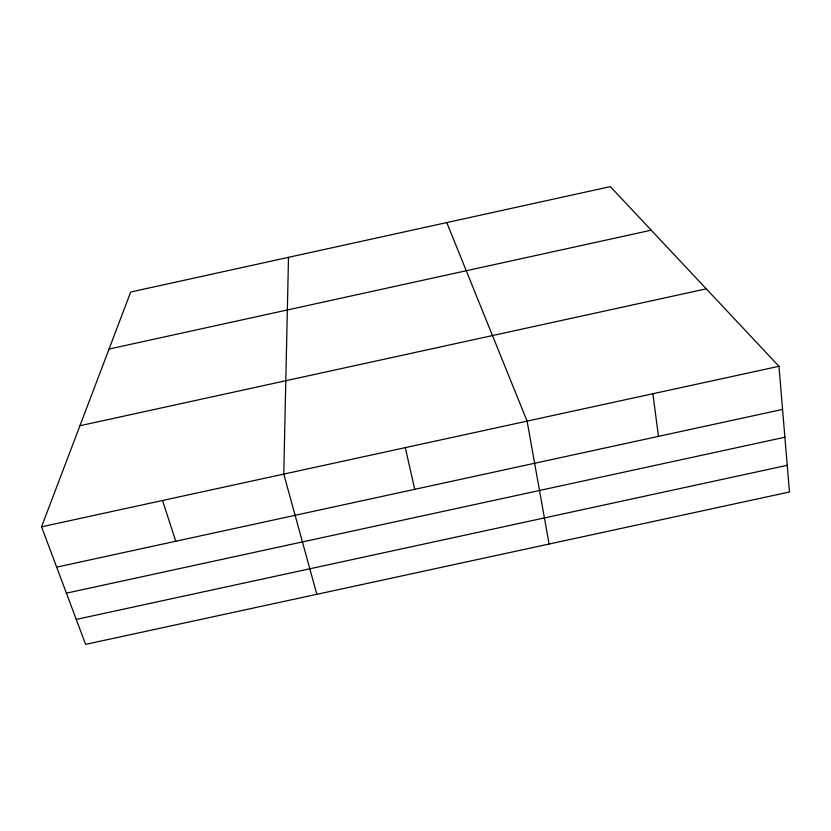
<?xml version="1.0" encoding="UTF-8"?>
<svg xmlns="http://www.w3.org/2000/svg" width="831" height="831" viewBox="0 0 831 831"><rect width="100%" height="100%" fill="white"/><g stroke="black" fill="none" stroke-linecap="round" stroke-linejoin="round"><path stroke-width="1.25" d="M288.502 257.35L283.766 474.096L316.85 594.31M41.55 526.823L130.706 292.013L610.338 186.632L778.969 366.294L789.45 491.994L85.614 644.368L41.55 526.823L778.969 366.294M109.048 349.051L651.224 230.197M79.942 425.732L706.267 288.835M56.653 567.126L782.563 409.403M66.407 593.147L784.88 437.231M76.255 619.407L787.227 465.308M446.777 222.573L527.093 421.12L549.094 544.025M162.523 500.491L175.746 541.251M405.289 447.639L414.742 489.324M652.886 393.738L658.453 436.368"/></g></svg>
